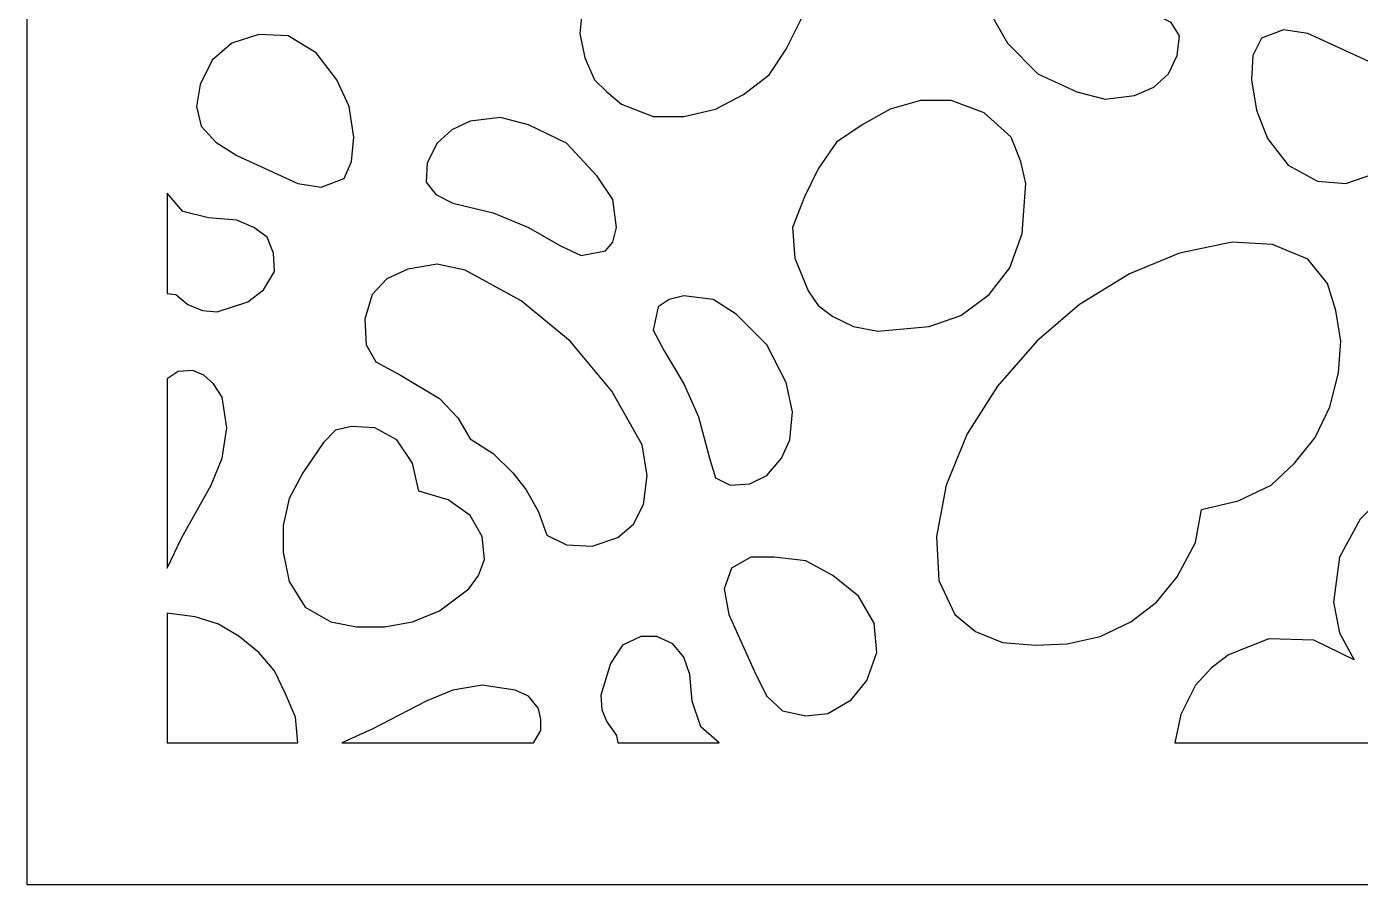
# Model space of a CAD drawing. Header units: centimetres. Extents: x 1.5 to 9.18, y -9 to -1.32.
# Drawn here: x 1.501 to 5.132, y -9 to -6.664 of the extents above; entities that cross this region are included whole.
import ezdxf

# ---------------------------------------------------------------- set-up
doc = ezdxf.new("R2010")
doc.units = ezdxf.units.CM
doc.header["$MEASUREMENT"] = 0
doc.layers.add('layer 1', color=7, linetype='Continuous')

msp = doc.modelspace()

# ---------------------------------------------------------------- linework, layer by layer
at = {"layer": 'layer 1', "color": 250, "lineweight": 30}
for points, knots in [([(9.17536, -1.31538), (9.17536, -1.31538), (9.17536, -9.00021), (9.17536, -9.00021), (9.17536, -9.00021), (9.17536, -9.00021), (1.50051, -9.00021), (1.50051, -9.00021), (1.50051, -9.00021), (1.50051, -9.00021), (1.50051, -1.31538), (1.50051, -1.31538), (1.50051, -1.31538), (1.50051, -1.31538), (9.17536, -1.31538), (9.17536, -1.31538)], [0, 0, 0, 0, 0.2, 0.2, 0.2, 0.2, 0.4, 0.4, 0.4, 0.4, 0.6, 0.6, 0.6, 0.6, 1, 1, 1, 1]), ([(3.26626, -6.29339), (3.26626, -6.29339), (3.40592, -6.28341), (3.40592, -6.28341), (3.40592, -6.28341), (3.40592, -6.28341), (3.47243, -6.29339), (3.47243, -6.29339), (3.47243, -6.29339), (3.47243, -6.29339), (3.5356, -6.32332), (3.5356, -6.32332), (3.5356, -6.32332), (3.5356, -6.32332), (3.56886, -6.35324), (3.56886, -6.35324), (3.56886, -6.35324), (3.56886, -6.35324), (3.59879, -6.38983), (3.59879, -6.38983), (3.59879, -6.38983), (3.59879, -6.38983), (3.63869, -6.48626), (3.63869, -6.48626), (3.63869, -6.48626), (3.63869, -6.48626), (3.63869, -6.56274), (3.63869, -6.56274), (3.63869, -6.56274), (3.63869, -6.56274), (3.60876, -6.64588), (3.60876, -6.64588), (3.60876, -6.64588), (3.60876, -6.64588), (3.56886, -6.72568), (3.56886, -6.72568), (3.56886, -6.72568), (3.56886, -6.72568), (3.52231, -6.79551), (3.52231, -6.79551), (3.52231, -6.79551), (3.52231, -6.79551), (3.45247, -6.84872), (3.45247, -6.84872), (3.45247, -6.84872), (3.45247, -6.84872), (3.37599, -6.88862), (3.37599, -6.88862), (3.37599, -6.88862), (3.37599, -6.88862), (3.28953, -6.90858), (3.28953, -6.90858), (3.28953, -6.90858), (3.28953, -6.90858), (3.2064, -6.90858), (3.2064, -6.90858), (3.2064, -6.90858), (3.2064, -6.90858), (3.11994, -6.87532), (3.11994, -6.87532), (3.11994, -6.87532), (3.11994, -6.87532), (3.08004, -6.84207), (3.08004, -6.84207), (3.08004, -6.84207), (3.08004, -6.84207), (3.04678, -6.80881), (3.04678, -6.80881), (3.04678, -6.80881), (3.04678, -6.80881), (3.02018, -6.74896), (3.02018, -6.74896), (3.02018, -6.74896), (3.02018, -6.74896), (3.00688, -6.68245), (3.00688, -6.68245), (3.00688, -6.68245), (3.00688, -6.68245), (3.02018, -6.54612), (3.02018, -6.54612), (3.02018, -6.54612), (3.02018, -6.54612), (3.05011, -6.45966), (3.05011, -6.45966), (3.05011, -6.45966), (3.05011, -6.45966), (3.10996, -6.3865), (3.10996, -6.3865), (3.10996, -6.3865), (3.10996, -6.3865), (3.18645, -6.32664), (3.18645, -6.32664), (3.18645, -6.32664), (3.18645, -6.32664), (3.26626, -6.29339), (3.26626, -6.29339)], [0, 0, 0, 0, 0.04, 0.04, 0.04, 0.04, 0.08, 0.08, 0.08, 0.08, 0.12, 0.12, 0.12, 0.12, 0.16, 0.16, 0.16, 0.16, 0.2, 0.2, 0.2, 0.2, 0.24, 0.24, 0.24, 0.24, 0.28, 0.28, 0.28, 0.28, 0.32, 0.32, 0.32, 0.32, 0.36, 0.36, 0.36, 0.36, 0.4, 0.4, 0.4, 0.4, 0.44, 0.44, 0.44, 0.44, 0.48, 0.48, 0.48, 0.48, 0.52, 0.52, 0.52, 0.52, 0.56, 0.56, 0.56, 0.56, 0.6, 0.6, 0.6, 0.6, 0.64, 0.64, 0.64, 0.64, 0.68, 0.68, 0.68, 0.68, 0.72, 0.72, 0.72, 0.72, 0.76, 0.76, 0.76, 0.76, 0.8, 0.8, 0.8, 0.8, 0.84, 0.84, 0.84, 0.84, 0.88, 0.88, 0.88, 0.88, 0.92, 0.92, 0.92, 0.92, 1, 1, 1, 1]), ([(4.63961, -6.6891), (4.63961, -6.6891), (4.63296, -6.74231), (4.63296, -6.74231), (4.63296, -6.74231), (4.63296, -6.74231), (4.60968, -6.79219), (4.60968, -6.79219), (4.60968, -6.79219), (4.60968, -6.79219), (4.56978, -6.82877), (4.56978, -6.82877), (4.56978, -6.82877), (4.56978, -6.82877), (4.51658, -6.85205), (4.51658, -6.85205), (4.51658, -6.85205), (4.51658, -6.85205), (4.43677, -6.86202), (4.43677, -6.86202), (4.43677, -6.86202), (4.43677, -6.86202), (4.36029, -6.84207), (4.36029, -6.84207), (4.36029, -6.84207), (4.36029, -6.84207), (4.25387, -6.79219), (4.25387, -6.79219), (4.25387, -6.79219), (4.25387, -6.79219), (4.17074, -6.70905), (4.17074, -6.70905), (4.17074, -6.70905), (4.17074, -6.70905), (4.13084, -6.63922), (4.13084, -6.63922), (4.13084, -6.63922), (4.13084, -6.63922), (4.12086, -6.56274), (4.12086, -6.56274), (4.12086, -6.56274), (4.12086, -6.56274), (4.12751, -6.52949), (4.12751, -6.52949), (4.12751, -6.52949), (4.12751, -6.52949), (4.15079, -6.49956), (4.15079, -6.49956), (4.15079, -6.49956), (4.15079, -6.49956), (4.21397, -6.48626), (4.21397, -6.48626), (4.21397, -6.48626), (4.21397, -6.48626), (4.2705, -6.51286), (4.2705, -6.51286), (4.2705, -6.51286), (4.2705, -6.51286), (4.36029, -6.56274), (4.36029, -6.56274), (4.36029, -6.56274), (4.36029, -6.56274), (4.45672, -6.60264), (4.45672, -6.60264), (4.45672, -6.60264), (4.45672, -6.60264), (4.56978, -6.62925), (4.56978, -6.62925), (4.56978, -6.62925), (4.56978, -6.62925), (4.61634, -6.65253), (4.61634, -6.65253), (4.61634, -6.65253), (4.61634, -6.65253), (4.63961, -6.6891), (4.63961, -6.6891)], [0, 0, 0, 0, 0.05, 0.05, 0.05, 0.05, 0.1, 0.1, 0.1, 0.1, 0.15, 0.15, 0.15, 0.15, 0.2, 0.2, 0.2, 0.2, 0.25, 0.25, 0.25, 0.25, 0.3, 0.3, 0.3, 0.3, 0.35, 0.35, 0.35, 0.35, 0.4, 0.4, 0.4, 0.4, 0.45, 0.45, 0.45, 0.45, 0.5, 0.5, 0.5, 0.5, 0.55, 0.55, 0.55, 0.55, 0.6, 0.6, 0.6, 0.6, 0.65, 0.65, 0.65, 0.65, 0.7, 0.7, 0.7, 0.7, 0.75, 0.75, 0.75, 0.75, 0.8, 0.8, 0.8, 0.8, 0.85, 0.85, 0.85, 0.85, 0.9, 0.9, 0.9, 0.9, 1, 1, 1, 1]), ([(4.86241, -6.69576), (4.86241, -6.69576), (4.92227, -6.67248), (4.92227, -6.67248), (4.92227, -6.67248), (4.92227, -6.67248), (4.98877, -6.68245), (4.98877, -6.68245), (4.98877, -6.68245), (4.98877, -6.68245), (5.15505, -6.75893), (5.15505, -6.75893), (5.15505, -6.75893), (5.15505, -6.75893), (5.21157, -6.79551), (5.21157, -6.79551), (5.21157, -6.79551), (5.21157, -6.79551), (5.2548, -6.83874), (5.2548, -6.83874), (5.2548, -6.83874), (5.2548, -6.83874), (5.2681, -6.89527), (5.2681, -6.89527), (5.2681, -6.89527), (5.2681, -6.89527), (5.2548, -6.95846), (5.2548, -6.95846), (5.2548, -6.95846), (5.2548, -6.95846), (5.21822, -7.01831), (5.21822, -7.01831), (5.21822, -7.01831), (5.21822, -7.01831), (5.16834, -7.06486), (5.16834, -7.06486), (5.16834, -7.06486), (5.16834, -7.06486), (5.09186, -7.09147), (5.09186, -7.09147), (5.09186, -7.09147), (5.09186, -7.09147), (5.01537, -7.08482), (5.01537, -7.08482), (5.01537, -7.08482), (5.01537, -7.08482), (4.93556, -7.04159), (4.93556, -7.04159), (4.93556, -7.04159), (4.93556, -7.04159), (4.87904, -6.96843), (4.87904, -6.96843), (4.87904, -6.96843), (4.87904, -6.96843), (4.84911, -6.89195), (4.84911, -6.89195), (4.84911, -6.89195), (4.84911, -6.89195), (4.83581, -6.80881), (4.83581, -6.80881), (4.83581, -6.80881), (4.83581, -6.80881), (4.83913, -6.74231), (4.83913, -6.74231), (4.83913, -6.74231), (4.83913, -6.74231), (4.86241, -6.69576), (4.86241, -6.69576)], [0, 0, 0, 0, 0.0555556, 0.0555556, 0.0555556, 0.0555556, 0.1111111, 0.1111111, 0.1111111, 0.1111111, 0.1666667, 0.1666667, 0.1666667, 0.1666667, 0.2222222, 0.2222222, 0.2222222, 0.2222222, 0.2777778, 0.2777778, 0.2777778, 0.2777778, 0.3333333, 0.3333333, 0.3333333, 0.3333333, 0.3888889, 0.3888889, 0.3888889, 0.3888889, 0.4444444, 0.4444444, 0.4444444, 0.4444444, 0.5, 0.5, 0.5, 0.5, 0.5555556, 0.5555556, 0.5555556, 0.5555556, 0.6111111, 0.6111111, 0.6111111, 0.6111111, 0.6666667, 0.6666667, 0.6666667, 0.6666667, 0.7222222, 0.7222222, 0.7222222, 0.7222222, 0.7777778, 0.7777778, 0.7777778, 0.7777778, 0.8333333, 0.8333333, 0.8333333, 0.8333333, 0.8888889, 0.8888889, 0.8888889, 0.8888889, 1, 1, 1, 1]), ([(2.36509, -7.07817), (2.36509, -7.07817), (2.30191, -7.10144), (2.30191, -7.10144), (2.30191, -7.10144), (2.30191, -7.10144), (2.23873, -7.09147), (2.23873, -7.09147), (2.23873, -7.09147), (2.23873, -7.09147), (2.07246, -7.01498), (2.07246, -7.01498), (2.07246, -7.01498), (2.07246, -7.01498), (2.01593, -6.97841), (2.01593, -6.97841), (2.01593, -6.97841), (2.01593, -6.97841), (1.97603, -6.93518), (1.97603, -6.93518), (1.97603, -6.93518), (1.97603, -6.93518), (1.96273, -6.88197), (1.96273, -6.88197), (1.96273, -6.88197), (1.96273, -6.88197), (1.9727, -6.82212), (1.9727, -6.82212), (1.9727, -6.82212), (1.9727, -6.82212), (2.00596, -6.75561), (2.00596, -6.75561), (2.00596, -6.75561), (2.00596, -6.75561), (2.05916, -6.70905), (2.05916, -6.70905), (2.05916, -6.70905), (2.05916, -6.70905), (2.13232, -6.68578), (2.13232, -6.68578), (2.13232, -6.68578), (2.13232, -6.68578), (2.21213, -6.6891), (2.21213, -6.6891), (2.21213, -6.6891), (2.21213, -6.6891), (2.28861, -6.73566), (2.28861, -6.73566), (2.28861, -6.73566), (2.28861, -6.73566), (2.34514, -6.80881), (2.34514, -6.80881), (2.34514, -6.80881), (2.34514, -6.80881), (2.37839, -6.88197), (2.37839, -6.88197), (2.37839, -6.88197), (2.37839, -6.88197), (2.39169, -6.9651), (2.39169, -6.9651), (2.39169, -6.9651), (2.39169, -6.9651), (2.38504, -7.03161), (2.38504, -7.03161), (2.38504, -7.03161), (2.38504, -7.03161), (2.36509, -7.07817), (2.36509, -7.07817)], [0, 0, 0, 0, 0.0555556, 0.0555556, 0.0555556, 0.0555556, 0.1111111, 0.1111111, 0.1111111, 0.1111111, 0.1666667, 0.1666667, 0.1666667, 0.1666667, 0.2222222, 0.2222222, 0.2222222, 0.2222222, 0.2777778, 0.2777778, 0.2777778, 0.2777778, 0.3333333, 0.3333333, 0.3333333, 0.3333333, 0.3888889, 0.3888889, 0.3888889, 0.3888889, 0.4444444, 0.4444444, 0.4444444, 0.4444444, 0.5, 0.5, 0.5, 0.5, 0.5555556, 0.5555556, 0.5555556, 0.5555556, 0.6111111, 0.6111111, 0.6111111, 0.6111111, 0.6666667, 0.6666667, 0.6666667, 0.6666667, 0.7222222, 0.7222222, 0.7222222, 0.7222222, 0.7777778, 0.7777778, 0.7777778, 0.7777778, 0.8333333, 0.8333333, 0.8333333, 0.8333333, 0.8888889, 0.8888889, 0.8888889, 0.8888889, 1, 1, 1, 1]), ([(3.7052, -6.97841), (3.7052, -6.97841), (3.77503, -6.93185), (3.77503, -6.93185), (3.77503, -6.93185), (3.77503, -6.93185), (3.85151, -6.88862), (3.85151, -6.88862), (3.85151, -6.88862), (3.85151, -6.88862), (3.93465, -6.86534), (3.93465, -6.86534), (3.93465, -6.86534), (3.93465, -6.86534), (4.01778, -6.86534), (4.01778, -6.86534), (4.01778, -6.86534), (4.01778, -6.86534), (4.10756, -6.8986), (4.10756, -6.8986), (4.10756, -6.8986), (4.10756, -6.8986), (4.14414, -6.93185), (4.14414, -6.93185), (4.14414, -6.93185), (4.14414, -6.93185), (4.18072, -6.9651), (4.18072, -6.9651), (4.18072, -6.9651), (4.18072, -6.9651), (4.20732, -7.03161), (4.20732, -7.03161), (4.20732, -7.03161), (4.20732, -7.03161), (4.22063, -7.09147), (4.22063, -7.09147), (4.22063, -7.09147), (4.22063, -7.09147), (4.21065, -7.22781), (4.21065, -7.22781), (4.21065, -7.22781), (4.21065, -7.22781), (4.17739, -7.32091), (4.17739, -7.32091), (4.17739, -7.32091), (4.17739, -7.32091), (4.12086, -7.39407), (4.12086, -7.39407), (4.12086, -7.39407), (4.12086, -7.39407), (4.04438, -7.4506), (4.04438, -7.4506), (4.04438, -7.4506), (4.04438, -7.4506), (3.95792, -7.48053), (3.95792, -7.48053), (3.95792, -7.48053), (3.95792, -7.48053), (3.81826, -7.49383), (3.81826, -7.49383), (3.81826, -7.49383), (3.81826, -7.49383), (3.75175, -7.48053), (3.75175, -7.48053), (3.75175, -7.48053), (3.75175, -7.48053), (3.69522, -7.45393), (3.69522, -7.45393), (3.69522, -7.45393), (3.69522, -7.45393), (3.65531, -7.424), (3.65531, -7.424), (3.65531, -7.424), (3.65531, -7.424), (3.62872, -7.3841), (3.62872, -7.3841), (3.62872, -7.3841), (3.62872, -7.3841), (3.59214, -7.29432), (3.59214, -7.29432), (3.59214, -7.29432), (3.59214, -7.29432), (3.58548, -7.21118), (3.58548, -7.21118), (3.58548, -7.21118), (3.58548, -7.21118), (3.61874, -7.12805), (3.61874, -7.12805), (3.61874, -7.12805), (3.61874, -7.12805), (3.65531, -7.05156), (3.65531, -7.05156), (3.65531, -7.05156), (3.65531, -7.05156), (3.7052, -6.97841), (3.7052, -6.97841)], [0, 0, 0, 0, 0.04, 0.04, 0.04, 0.04, 0.08, 0.08, 0.08, 0.08, 0.12, 0.12, 0.12, 0.12, 0.16, 0.16, 0.16, 0.16, 0.2, 0.2, 0.2, 0.2, 0.24, 0.24, 0.24, 0.24, 0.28, 0.28, 0.28, 0.28, 0.32, 0.32, 0.32, 0.32, 0.36, 0.36, 0.36, 0.36, 0.4, 0.4, 0.4, 0.4, 0.44, 0.44, 0.44, 0.44, 0.48, 0.48, 0.48, 0.48, 0.52, 0.52, 0.52, 0.52, 0.56, 0.56, 0.56, 0.56, 0.6, 0.6, 0.6, 0.6, 0.64, 0.64, 0.64, 0.64, 0.68, 0.68, 0.68, 0.68, 0.72, 0.72, 0.72, 0.72, 0.76, 0.76, 0.76, 0.76, 0.8, 0.8, 0.8, 0.8, 0.84, 0.84, 0.84, 0.84, 0.88, 0.88, 0.88, 0.88, 0.92, 0.92, 0.92, 0.92, 1, 1, 1, 1]), ([(2.58789, -7.08815), (2.58789, -7.08815), (2.59121, -7.03494), (2.59121, -7.03494), (2.59121, -7.03494), (2.59121, -7.03494), (2.61782, -6.98173), (2.61782, -6.98173), (2.61782, -6.98173), (2.61782, -6.98173), (2.65772, -6.94515), (2.65772, -6.94515), (2.65772, -6.94515), (2.65772, -6.94515), (2.7076, -6.92188), (2.7076, -6.92188), (2.7076, -6.92188), (2.7076, -6.92188), (2.79073, -6.9119), (2.79073, -6.9119), (2.79073, -6.9119), (2.79073, -6.9119), (2.86721, -6.93185), (2.86721, -6.93185), (2.86721, -6.93185), (2.86721, -6.93185), (2.9703, -6.98173), (2.9703, -6.98173), (2.9703, -6.98173), (2.9703, -6.98173), (3.05343, -7.07152), (3.05343, -7.07152), (3.05343, -7.07152), (3.05343, -7.07152), (3.09666, -7.1347), (3.09666, -7.1347), (3.09666, -7.1347), (3.09666, -7.1347), (3.10664, -7.21118), (3.10664, -7.21118), (3.10664, -7.21118), (3.10664, -7.21118), (3.09666, -7.25108), (3.09666, -7.25108), (3.09666, -7.25108), (3.09666, -7.25108), (3.07671, -7.27436), (3.07671, -7.27436), (3.07671, -7.27436), (3.07671, -7.27436), (3.01021, -7.28766), (3.01021, -7.28766), (3.01021, -7.28766), (3.01021, -7.28766), (2.95367, -7.26106), (2.95367, -7.26106), (2.95367, -7.26106), (2.95367, -7.26106), (2.86721, -7.21118), (2.86721, -7.21118), (2.86721, -7.21118), (2.86721, -7.21118), (2.77078, -7.17127), (2.77078, -7.17127), (2.77078, -7.17127), (2.77078, -7.17127), (2.66104, -7.14467), (2.66104, -7.14467), (2.66104, -7.14467), (2.66104, -7.14467), (2.61449, -7.12139), (2.61449, -7.12139), (2.61449, -7.12139), (2.61449, -7.12139), (2.58789, -7.08815), (2.58789, -7.08815)], [0, 0, 0, 0, 0.05, 0.05, 0.05, 0.05, 0.1, 0.1, 0.1, 0.1, 0.15, 0.15, 0.15, 0.15, 0.2, 0.2, 0.2, 0.2, 0.25, 0.25, 0.25, 0.25, 0.3, 0.3, 0.3, 0.3, 0.35, 0.35, 0.35, 0.35, 0.4, 0.4, 0.4, 0.4, 0.45, 0.45, 0.45, 0.45, 0.5, 0.5, 0.5, 0.5, 0.55, 0.55, 0.55, 0.55, 0.6, 0.6, 0.6, 0.6, 0.65, 0.65, 0.65, 0.65, 0.7, 0.7, 0.7, 0.7, 0.75, 0.75, 0.75, 0.75, 0.8, 0.8, 0.8, 0.8, 0.85, 0.85, 0.85, 0.85, 0.9, 0.9, 0.9, 0.9, 1, 1, 1, 1]), ([(1.88292, -7.11807), (1.88292, -7.11807), (1.92615, -7.16795), (1.92615, -7.16795), (1.92615, -7.16795), (1.92615, -7.16795), (1.99598, -7.18458), (1.99598, -7.18458), (1.99598, -7.18458), (1.99598, -7.18458), (2.07246, -7.19123), (2.07246, -7.19123), (2.07246, -7.19123), (2.07246, -7.19123), (2.11902, -7.21118), (2.11902, -7.21118), (2.11902, -7.21118), (2.11902, -7.21118), (2.15559, -7.23778), (2.15559, -7.23778), (2.15559, -7.23778), (2.15559, -7.23778), (2.17222, -7.28101), (2.17222, -7.28101), (2.17222, -7.28101), (2.17222, -7.28101), (2.17555, -7.33089), (2.17555, -7.33089), (2.17555, -7.33089), (2.17555, -7.33089), (2.14562, -7.38077), (2.14562, -7.38077), (2.14562, -7.38077), (2.14562, -7.38077), (2.10239, -7.41403), (2.10239, -7.41403), (2.10239, -7.41403), (2.10239, -7.41403), (2.01925, -7.44063), (2.01925, -7.44063), (2.01925, -7.44063), (2.01925, -7.44063), (1.97935, -7.4373), (1.97935, -7.4373), (1.97935, -7.4373), (1.97935, -7.4373), (1.93945, -7.42068), (1.93945, -7.42068), (1.93945, -7.42068), (1.93945, -7.42068), (1.9062, -7.39407), (1.9062, -7.39407), (1.9062, -7.39407), (1.9062, -7.39407), (1.88292, -7.39075), (1.88292, -7.39075), (1.88292, -7.39075), (1.88292, -7.39075), (1.88292, -7.11807), (1.88292, -7.11807)], [0, 0, 0, 0, 0.0625, 0.0625, 0.0625, 0.0625, 0.125, 0.125, 0.125, 0.125, 0.1875, 0.1875, 0.1875, 0.1875, 0.25, 0.25, 0.25, 0.25, 0.3125, 0.3125, 0.3125, 0.3125, 0.375, 0.375, 0.375, 0.375, 0.4375, 0.4375, 0.4375, 0.4375, 0.5, 0.5, 0.5, 0.5, 0.5625, 0.5625, 0.5625, 0.5625, 0.625, 0.625, 0.625, 0.625, 0.6875, 0.6875, 0.6875, 0.6875, 0.75, 0.75, 0.75, 0.75, 0.8125, 0.8125, 0.8125, 0.8125, 0.875, 0.875, 0.875, 0.875, 1, 1, 1, 1]), ([(3.97787, -8.05249), (3.97787, -8.05249), (4.00448, -7.91282), (4.00448, -7.91282), (4.00448, -7.91282), (4.00448, -7.91282), (4.06101, -7.77316), (4.06101, -7.77316), (4.06101, -7.77316), (4.06101, -7.77316), (4.14414, -7.64347), (4.14414, -7.64347), (4.14414, -7.64347), (4.14414, -7.64347), (4.25055, -7.52044), (4.25055, -7.52044), (4.25055, -7.52044), (4.25055, -7.52044), (4.36694, -7.42068), (4.36694, -7.42068), (4.36694, -7.42068), (4.36694, -7.42068), (4.50327, -7.33754), (4.50327, -7.33754), (4.50327, -7.33754), (4.50327, -7.33754), (4.63961, -7.28101), (4.63961, -7.28101), (4.63961, -7.28101), (4.63961, -7.28101), (4.7826, -7.25108), (4.7826, -7.25108), (4.7826, -7.25108), (4.7826, -7.25108), (4.89234, -7.25773), (4.89234, -7.25773), (4.89234, -7.25773), (4.89234, -7.25773), (4.98877, -7.29764), (4.98877, -7.29764), (4.98877, -7.29764), (4.98877, -7.29764), (5.04198, -7.36415), (5.04198, -7.36415), (5.04198, -7.36415), (5.04198, -7.36415), (5.06525, -7.4373), (5.06525, -7.4373), (5.06525, -7.4373), (5.06525, -7.4373), (5.07856, -7.52044), (5.07856, -7.52044), (5.07856, -7.52044), (5.07856, -7.52044), (5.0719, -7.60689), (5.0719, -7.60689), (5.0719, -7.60689), (5.0719, -7.60689), (5.04864, -7.7), (5.04864, -7.7), (5.04864, -7.7), (5.04864, -7.7), (5.00873, -7.78313), (5.00873, -7.78313), (5.00873, -7.78313), (5.00873, -7.78313), (4.95219, -7.85297), (4.95219, -7.85297), (4.95219, -7.85297), (4.95219, -7.85297), (4.88901, -7.91282), (4.88901, -7.91282), (4.88901, -7.91282), (4.88901, -7.91282), (4.79923, -7.95605), (4.79923, -7.95605), (4.79923, -7.95605), (4.79923, -7.95605), (4.69947, -7.97933), (4.69947, -7.97933), (4.69947, -7.97933), (4.69947, -7.97933), (4.68284, -8.06911), (4.68284, -8.06911), (4.68284, -8.06911), (4.68284, -8.06911), (4.63296, -8.16222), (4.63296, -8.16222), (4.63296, -8.16222), (4.63296, -8.16222), (4.57643, -8.23206), (4.57643, -8.23206), (4.57643, -8.23206), (4.57643, -8.23206), (4.5066, -8.28526), (4.5066, -8.28526), (4.5066, -8.28526), (4.5066, -8.28526), (4.42346, -8.32516), (4.42346, -8.32516), (4.42346, -8.32516), (4.42346, -8.32516), (4.33368, -8.34511), (4.33368, -8.34511), (4.33368, -8.34511), (4.33368, -8.34511), (4.24722, -8.34844), (4.24722, -8.34844), (4.24722, -8.34844), (4.24722, -8.34844), (4.15744, -8.34179), (4.15744, -8.34179), (4.15744, -8.34179), (4.15744, -8.34179), (4.08429, -8.31186), (4.08429, -8.31186), (4.08429, -8.31186), (4.08429, -8.31186), (4.02775, -8.26531), (4.02775, -8.26531), (4.02775, -8.26531), (4.02775, -8.26531), (3.98453, -8.1722), (3.98453, -8.1722), (3.98453, -8.1722), (3.98453, -8.1722), (3.97787, -8.05249), (3.97787, -8.05249)], [0, 0, 0, 0, 0.030303, 0.030303, 0.030303, 0.030303, 0.0606061, 0.0606061, 0.0606061, 0.0606061, 0.0909091, 0.0909091, 0.0909091, 0.0909091, 0.1212121, 0.1212121, 0.1212121, 0.1212121, 0.1515152, 0.1515152, 0.1515152, 0.1515152, 0.1818182, 0.1818182, 0.1818182, 0.1818182, 0.2121212, 0.2121212, 0.2121212, 0.2121212, 0.2424242, 0.2424242, 0.2424242, 0.2424242, 0.2727273, 0.2727273, 0.2727273, 0.2727273, 0.3030303, 0.3030303, 0.3030303, 0.3030303, 0.3333333, 0.3333333, 0.3333333, 0.3333333, 0.3636364, 0.3636364, 0.3636364, 0.3636364, 0.3939394, 0.3939394, 0.3939394, 0.3939394, 0.4242424, 0.4242424, 0.4242424, 0.4242424, 0.4545455, 0.4545455, 0.4545455, 0.4545455, 0.4848485, 0.4848485, 0.4848485, 0.4848485, 0.5151515, 0.5151515, 0.5151515, 0.5151515, 0.5454545, 0.5454545, 0.5454545, 0.5454545, 0.5757576, 0.5757576, 0.5757576, 0.5757576, 0.6060606, 0.6060606, 0.6060606, 0.6060606, 0.6363636, 0.6363636, 0.6363636, 0.6363636, 0.6666667, 0.6666667, 0.6666667, 0.6666667, 0.6969697, 0.6969697, 0.6969697, 0.6969697, 0.7272727, 0.7272727, 0.7272727, 0.7272727, 0.7575758, 0.7575758, 0.7575758, 0.7575758, 0.7878788, 0.7878788, 0.7878788, 0.7878788, 0.8181818, 0.8181818, 0.8181818, 0.8181818, 0.8484848, 0.8484848, 0.8484848, 0.8484848, 0.8787879, 0.8787879, 0.8787879, 0.8787879, 0.9090909, 0.9090909, 0.9090909, 0.9090909, 0.9393939, 0.9393939, 0.9393939, 0.9393939, 1, 1, 1, 1]), ([(2.7076, -7.78646), (2.7076, -7.78646), (2.67435, -7.72993), (2.67435, -7.72993), (2.67435, -7.72993), (2.67435, -7.72993), (2.62447, -7.67673), (2.62447, -7.67673), (2.62447, -7.67673), (2.62447, -7.67673), (2.51806, -7.61354), (2.51806, -7.61354), (2.51806, -7.61354), (2.51806, -7.61354), (2.45155, -7.57696), (2.45155, -7.57696), (2.45155, -7.57696), (2.45155, -7.57696), (2.42495, -7.53041), (2.42495, -7.53041), (2.42495, -7.53041), (2.42495, -7.53041), (2.42162, -7.46058), (2.42162, -7.46058), (2.42162, -7.46058), (2.42162, -7.46058), (2.44157, -7.39407), (2.44157, -7.39407), (2.44157, -7.39407), (2.44157, -7.39407), (2.48148, -7.35084), (2.48148, -7.35084), (2.48148, -7.35084), (2.48148, -7.35084), (2.53801, -7.32424), (2.53801, -7.32424), (2.53801, -7.32424), (2.53801, -7.32424), (2.61782, -7.31094), (2.61782, -7.31094), (2.61782, -7.31094), (2.61782, -7.31094), (2.6943, -7.32757), (2.6943, -7.32757), (2.6943, -7.32757), (2.6943, -7.32757), (2.84726, -7.4107), (2.84726, -7.4107), (2.84726, -7.4107), (2.84726, -7.4107), (2.98028, -7.52044), (2.98028, -7.52044), (2.98028, -7.52044), (2.98028, -7.52044), (3.09333, -7.65677), (3.09333, -7.65677), (3.09333, -7.65677), (3.09333, -7.65677), (3.17647, -7.80309), (3.17647, -7.80309), (3.17647, -7.80309), (3.17647, -7.80309), (3.18977, -7.88622), (3.18977, -7.88622), (3.18977, -7.88622), (3.18977, -7.88622), (3.17979, -7.96603), (3.17979, -7.96603), (3.17979, -7.96603), (3.17979, -7.96603), (3.15319, -8.01923), (3.15319, -8.01923), (3.15319, -8.01923), (3.15319, -8.01923), (3.10996, -8.05581), (3.10996, -8.05581), (3.10996, -8.05581), (3.10996, -8.05581), (3.04013, -8.07909), (3.04013, -8.07909), (3.04013, -8.07909), (3.04013, -8.07909), (2.9703, -8.07576), (2.9703, -8.07576), (2.9703, -8.07576), (2.9703, -8.07576), (2.91709, -8.04916), (2.91709, -8.04916), (2.91709, -8.04916), (2.91709, -8.04916), (2.89382, -7.98598), (2.89382, -7.98598), (2.89382, -7.98598), (2.89382, -7.98598), (2.86057, -7.92613), (2.86057, -7.92613), (2.86057, -7.92613), (2.86057, -7.92613), (2.82399, -7.87957), (2.82399, -7.87957), (2.82399, -7.87957), (2.82399, -7.87957), (2.77078, -7.82637), (2.77078, -7.82637), (2.77078, -7.82637), (2.77078, -7.82637), (2.7076, -7.78646), (2.7076, -7.78646)], [0, 0, 0, 0, 0.0357143, 0.0357143, 0.0357143, 0.0357143, 0.0714286, 0.0714286, 0.0714286, 0.0714286, 0.1071429, 0.1071429, 0.1071429, 0.1071429, 0.1428571, 0.1428571, 0.1428571, 0.1428571, 0.1785714, 0.1785714, 0.1785714, 0.1785714, 0.2142857, 0.2142857, 0.2142857, 0.2142857, 0.25, 0.25, 0.25, 0.25, 0.2857143, 0.2857143, 0.2857143, 0.2857143, 0.3214286, 0.3214286, 0.3214286, 0.3214286, 0.3571429, 0.3571429, 0.3571429, 0.3571429, 0.3928571, 0.3928571, 0.3928571, 0.3928571, 0.4285714, 0.4285714, 0.4285714, 0.4285714, 0.4642857, 0.4642857, 0.4642857, 0.4642857, 0.5, 0.5, 0.5, 0.5, 0.5357143, 0.5357143, 0.5357143, 0.5357143, 0.5714286, 0.5714286, 0.5714286, 0.5714286, 0.6071429, 0.6071429, 0.6071429, 0.6071429, 0.6428571, 0.6428571, 0.6428571, 0.6428571, 0.6785714, 0.6785714, 0.6785714, 0.6785714, 0.7142857, 0.7142857, 0.7142857, 0.7142857, 0.75, 0.75, 0.75, 0.75, 0.7857143, 0.7857143, 0.7857143, 0.7857143, 0.8214286, 0.8214286, 0.8214286, 0.8214286, 0.8571429, 0.8571429, 0.8571429, 0.8571429, 0.8928571, 0.8928571, 0.8928571, 0.8928571, 0.9285714, 0.9285714, 0.9285714, 0.9285714, 1, 1, 1, 1]), ([(3.41589, -7.91282), (3.41589, -7.91282), (3.37599, -7.89287), (3.37599, -7.89287), (3.37599, -7.89287), (3.37599, -7.89287), (3.35936, -7.83967), (3.35936, -7.83967), (3.35936, -7.83967), (3.35936, -7.83967), (3.32943, -7.72661), (3.32943, -7.72661), (3.32943, -7.72661), (3.32943, -7.72661), (3.28953, -7.63682), (3.28953, -7.63682), (3.28953, -7.63682), (3.28953, -7.63682), (3.23633, -7.54704), (3.23633, -7.54704), (3.23633, -7.54704), (3.23633, -7.54704), (3.2064, -7.49051), (3.2064, -7.49051), (3.2064, -7.49051), (3.2064, -7.49051), (3.2197, -7.42732), (3.2197, -7.42732), (3.2197, -7.42732), (3.2197, -7.42732), (3.24963, -7.40737), (3.24963, -7.40737), (3.24963, -7.40737), (3.24963, -7.40737), (3.28953, -7.3974), (3.28953, -7.3974), (3.28953, -7.3974), (3.28953, -7.3974), (3.36934, -7.40737), (3.36934, -7.40737), (3.36934, -7.40737), (3.36934, -7.40737), (3.43252, -7.44728), (3.43252, -7.44728), (3.43252, -7.44728), (3.43252, -7.44728), (3.51565, -7.53041), (3.51565, -7.53041), (3.51565, -7.53041), (3.51565, -7.53041), (3.56886, -7.63349), (3.56886, -7.63349), (3.56886, -7.63349), (3.56886, -7.63349), (3.58548, -7.7133), (3.58548, -7.7133), (3.58548, -7.7133), (3.58548, -7.7133), (3.57884, -7.78979), (3.57884, -7.78979), (3.57884, -7.78979), (3.57884, -7.78979), (3.55556, -7.83967), (3.55556, -7.83967), (3.55556, -7.83967), (3.55556, -7.83967), (3.51565, -7.88622), (3.51565, -7.88622), (3.51565, -7.88622), (3.51565, -7.88622), (3.4691, -7.9095), (3.4691, -7.9095), (3.4691, -7.9095), (3.4691, -7.9095), (3.41589, -7.91282), (3.41589, -7.91282)], [0, 0, 0, 0, 0.05, 0.05, 0.05, 0.05, 0.1, 0.1, 0.1, 0.1, 0.15, 0.15, 0.15, 0.15, 0.2, 0.2, 0.2, 0.2, 0.25, 0.25, 0.25, 0.25, 0.3, 0.3, 0.3, 0.3, 0.35, 0.35, 0.35, 0.35, 0.4, 0.4, 0.4, 0.4, 0.45, 0.45, 0.45, 0.45, 0.5, 0.5, 0.5, 0.5, 0.55, 0.55, 0.55, 0.55, 0.6, 0.6, 0.6, 0.6, 0.65, 0.65, 0.65, 0.65, 0.7, 0.7, 0.7, 0.7, 0.75, 0.75, 0.75, 0.75, 0.8, 0.8, 0.8, 0.8, 0.85, 0.85, 0.85, 0.85, 0.9, 0.9, 0.9, 0.9, 1, 1, 1, 1]), ([(1.88292, -7.62352), (1.88292, -7.62352), (1.91285, -7.60357), (1.91285, -7.60357), (1.91285, -7.60357), (1.91285, -7.60357), (1.95275, -7.60025), (1.95275, -7.60025), (1.95275, -7.60025), (1.95275, -7.60025), (1.98268, -7.61354), (1.98268, -7.61354), (1.98268, -7.61354), (1.98268, -7.61354), (2.00928, -7.63682), (2.00928, -7.63682), (2.00928, -7.63682), (2.00928, -7.63682), (2.03256, -7.6734), (2.03256, -7.6734), (2.03256, -7.6734), (2.03256, -7.6734), (2.04586, -7.75653), (2.04586, -7.75653), (2.04586, -7.75653), (2.04586, -7.75653), (2.03256, -7.83967), (2.03256, -7.83967), (2.03256, -7.83967), (2.03256, -7.83967), (2.00263, -7.91282), (2.00263, -7.91282), (2.00263, -7.91282), (2.00263, -7.91282), (1.92282, -8.05581), (1.92282, -8.05581), (1.92282, -8.05581), (1.92282, -8.05581), (1.88292, -8.13894), (1.88292, -8.13894), (1.88292, -8.13894), (1.88292, -8.13894), (1.88292, -7.62352), (1.88292, -7.62352)], [0, 0, 0, 0, 0.0833333, 0.0833333, 0.0833333, 0.0833333, 0.1666667, 0.1666667, 0.1666667, 0.1666667, 0.25, 0.25, 0.25, 0.25, 0.3333333, 0.3333333, 0.3333333, 0.3333333, 0.4166667, 0.4166667, 0.4166667, 0.4166667, 0.5, 0.5, 0.5, 0.5, 0.5833333, 0.5833333, 0.5833333, 0.5833333, 0.6666667, 0.6666667, 0.6666667, 0.6666667, 0.75, 0.75, 0.75, 0.75, 0.8333333, 0.8333333, 0.8333333, 0.8333333, 1, 1, 1, 1]), ([(2.32851, -8.28526), (2.32851, -8.28526), (2.25868, -8.24535), (2.25868, -8.24535), (2.25868, -8.24535), (2.25868, -8.24535), (2.21545, -8.17552), (2.21545, -8.17552), (2.21545, -8.17552), (2.21545, -8.17552), (2.19882, -8.09572), (2.19882, -8.09572), (2.19882, -8.09572), (2.19882, -8.09572), (2.19882, -8.02256), (2.19882, -8.02256), (2.19882, -8.02256), (2.19882, -8.02256), (2.21545, -7.9494), (2.21545, -7.9494), (2.21545, -7.9494), (2.21545, -7.9494), (2.25203, -7.87957), (2.25203, -7.87957), (2.25203, -7.87957), (2.25203, -7.87957), (2.30856, -7.79644), (2.30856, -7.79644), (2.30856, -7.79644), (2.30856, -7.79644), (2.34181, -7.76318), (2.34181, -7.76318), (2.34181, -7.76318), (2.34181, -7.76318), (2.38504, -7.75321), (2.38504, -7.75321), (2.38504, -7.75321), (2.38504, -7.75321), (2.44823, -7.75653), (2.44823, -7.75653), (2.44823, -7.75653), (2.44823, -7.75653), (2.50808, -7.78979), (2.50808, -7.78979), (2.50808, -7.78979), (2.50808, -7.78979), (2.55131, -7.85297), (2.55131, -7.85297), (2.55131, -7.85297), (2.55131, -7.85297), (2.56794, -7.92945), (2.56794, -7.92945), (2.56794, -7.92945), (2.56794, -7.92945), (2.64774, -7.95273), (2.64774, -7.95273), (2.64774, -7.95273), (2.64774, -7.95273), (2.7076, -7.99596), (2.7076, -7.99596), (2.7076, -7.99596), (2.7076, -7.99596), (2.74085, -8.05249), (2.74085, -8.05249), (2.74085, -8.05249), (2.74085, -8.05249), (2.7475, -8.11567), (2.7475, -8.11567), (2.7475, -8.11567), (2.7475, -8.11567), (2.73088, -8.1589), (2.73088, -8.1589), (2.73088, -8.1589), (2.73088, -8.1589), (2.70428, -8.19547), (2.70428, -8.19547), (2.70428, -8.19547), (2.70428, -8.19547), (2.62447, -8.25533), (2.62447, -8.25533), (2.62447, -8.25533), (2.62447, -8.25533), (2.55131, -8.28526), (2.55131, -8.28526), (2.55131, -8.28526), (2.55131, -8.28526), (2.47483, -8.29856), (2.47483, -8.29856), (2.47483, -8.29856), (2.47483, -8.29856), (2.39835, -8.29856), (2.39835, -8.29856), (2.39835, -8.29856), (2.39835, -8.29856), (2.32851, -8.28526), (2.32851, -8.28526)], [0, 0, 0, 0, 0.04, 0.04, 0.04, 0.04, 0.08, 0.08, 0.08, 0.08, 0.12, 0.12, 0.12, 0.12, 0.16, 0.16, 0.16, 0.16, 0.2, 0.2, 0.2, 0.2, 0.24, 0.24, 0.24, 0.24, 0.28, 0.28, 0.28, 0.28, 0.32, 0.32, 0.32, 0.32, 0.36, 0.36, 0.36, 0.36, 0.4, 0.4, 0.4, 0.4, 0.44, 0.44, 0.44, 0.44, 0.48, 0.48, 0.48, 0.48, 0.52, 0.52, 0.52, 0.52, 0.56, 0.56, 0.56, 0.56, 0.6, 0.6, 0.6, 0.6, 0.64, 0.64, 0.64, 0.64, 0.68, 0.68, 0.68, 0.68, 0.72, 0.72, 0.72, 0.72, 0.76, 0.76, 0.76, 0.76, 0.8, 0.8, 0.8, 0.8, 0.84, 0.84, 0.84, 0.84, 0.88, 0.88, 0.88, 0.88, 0.92, 0.92, 0.92, 0.92, 1, 1, 1, 1]), ([(4.62631, -8.61447), (4.62631, -8.61447), (4.64294, -8.53799), (4.64294, -8.53799), (4.64294, -8.53799), (4.64294, -8.53799), (4.68284, -8.45818), (4.68284, -8.45818), (4.68284, -8.45818), (4.68284, -8.45818), (4.72607, -8.41162), (4.72607, -8.41162), (4.72607, -8.41162), (4.72607, -8.41162), (4.77263, -8.37504), (4.77263, -8.37504), (4.77263, -8.37504), (4.77263, -8.37504), (4.88236, -8.33181), (4.88236, -8.33181), (4.88236, -8.33181), (4.88236, -8.33181), (5.0054, -8.33514), (5.0054, -8.33514), (5.0054, -8.33514), (5.0054, -8.33514), (5.11513, -8.38835), (5.11513, -8.38835), (5.11513, -8.38835), (5.11513, -8.38835), (5.07524, -8.31518), (5.07524, -8.31518), (5.07524, -8.31518), (5.07524, -8.31518), (5.05861, -8.23206), (5.05861, -8.23206), (5.05861, -8.23206), (5.05861, -8.23206), (5.07524, -8.10902), (5.07524, -8.10902), (5.07524, -8.10902), (5.07524, -8.10902), (5.13176, -8.00593), (5.13176, -8.00593), (5.13176, -8.00593), (5.13176, -8.00593), (5.17166, -7.96603), (5.17166, -7.96603), (5.17166, -7.96603), (5.17166, -7.96603), (5.22487, -7.9361), (5.22487, -7.9361), (5.22487, -7.9361), (5.22487, -7.9361), (5.34126, -7.89952), (5.34126, -7.89952), (5.34126, -7.89952), (5.34126, -7.89952), (5.42439, -7.91615), (5.42439, -7.91615), (5.42439, -7.91615), (5.42439, -7.91615), (5.49754, -7.95605), (5.49754, -7.95605), (5.49754, -7.95605), (5.49754, -7.95605), (5.5441, -7.99928), (5.5441, -7.99928), (5.5441, -7.99928), (5.5441, -7.99928), (5.58733, -8.04916), (5.58733, -8.04916), (5.58733, -8.04916), (5.58733, -8.04916), (5.62391, -8.16222), (5.62391, -8.16222), (5.62391, -8.16222), (5.62391, -8.16222), (5.62059, -8.27528), (5.62059, -8.27528), (5.62059, -8.27528), (5.62059, -8.27528), (5.57403, -8.38835), (5.57403, -8.38835), (5.57403, -8.38835), (5.57403, -8.38835), (5.64386, -8.34844), (5.64386, -8.34844), (5.64386, -8.34844), (5.64386, -8.34844), (5.727, -8.33181), (5.727, -8.33181), (5.727, -8.33181), (5.727, -8.33181), (5.84338, -8.34511), (5.84338, -8.34511), (5.84338, -8.34511), (5.84338, -8.34511), (5.94314, -8.40165), (5.94314, -8.40165), (5.94314, -8.40165), (5.94314, -8.40165), (5.98305, -8.45152), (5.98305, -8.45152), (5.98305, -8.45152), (5.98305, -8.45152), (6.01297, -8.49808), (6.01297, -8.49808), (6.01297, -8.49808), (6.01297, -8.49808), (6.04956, -8.61447), (6.04956, -8.61447), (6.04956, -8.61447), (6.04956, -8.61447), (4.62631, -8.61447), (4.62631, -8.61447)], [0, 0, 0, 0, 0.0333333, 0.0333333, 0.0333333, 0.0333333, 0.0666667, 0.0666667, 0.0666667, 0.0666667, 0.1, 0.1, 0.1, 0.1, 0.1333333, 0.1333333, 0.1333333, 0.1333333, 0.1666667, 0.1666667, 0.1666667, 0.1666667, 0.2, 0.2, 0.2, 0.2, 0.2333333, 0.2333333, 0.2333333, 0.2333333, 0.2666667, 0.2666667, 0.2666667, 0.2666667, 0.3, 0.3, 0.3, 0.3, 0.3333333, 0.3333333, 0.3333333, 0.3333333, 0.3666667, 0.3666667, 0.3666667, 0.3666667, 0.4, 0.4, 0.4, 0.4, 0.4333333, 0.4333333, 0.4333333, 0.4333333, 0.4666667, 0.4666667, 0.4666667, 0.4666667, 0.5, 0.5, 0.5, 0.5, 0.5333333, 0.5333333, 0.5333333, 0.5333333, 0.5666667, 0.5666667, 0.5666667, 0.5666667, 0.6, 0.6, 0.6, 0.6, 0.6333333, 0.6333333, 0.6333333, 0.6333333, 0.6666667, 0.6666667, 0.6666667, 0.6666667, 0.7, 0.7, 0.7, 0.7, 0.7333333, 0.7333333, 0.7333333, 0.7333333, 0.7666667, 0.7666667, 0.7666667, 0.7666667, 0.8, 0.8, 0.8, 0.8, 0.8333333, 0.8333333, 0.8333333, 0.8333333, 0.8666667, 0.8666667, 0.8666667, 0.8666667, 0.9, 0.9, 0.9, 0.9, 0.9333333, 0.9333333, 0.9333333, 0.9333333, 1, 1, 1, 1]), ([(3.41922, -8.13894), (3.41922, -8.13894), (3.47243, -8.10902), (3.47243, -8.10902), (3.47243, -8.10902), (3.47243, -8.10902), (3.5356, -8.10902), (3.5356, -8.10902), (3.5356, -8.10902), (3.5356, -8.10902), (3.62206, -8.11899), (3.62206, -8.11899), (3.62206, -8.11899), (3.62206, -8.11899), (3.69522, -8.1589), (3.69522, -8.1589), (3.69522, -8.1589), (3.69522, -8.1589), (3.76505, -8.21543), (3.76505, -8.21543), (3.76505, -8.21543), (3.76505, -8.21543), (3.80828, -8.28859), (3.80828, -8.28859), (3.80828, -8.28859), (3.80828, -8.28859), (3.81493, -8.3684), (3.81493, -8.3684), (3.81493, -8.3684), (3.81493, -8.3684), (3.78833, -8.44487), (3.78833, -8.44487), (3.78833, -8.44487), (3.78833, -8.44487), (3.7451, -8.49808), (3.7451, -8.49808), (3.7451, -8.49808), (3.7451, -8.49808), (3.68192, -8.53466), (3.68192, -8.53466), (3.68192, -8.53466), (3.68192, -8.53466), (3.62206, -8.54131), (3.62206, -8.54131), (3.62206, -8.54131), (3.62206, -8.54131), (3.55888, -8.52801), (3.55888, -8.52801), (3.55888, -8.52801), (3.55888, -8.52801), (3.51565, -8.48811), (3.51565, -8.48811), (3.51565, -8.48811), (3.51565, -8.48811), (3.48572, -8.42825), (3.48572, -8.42825), (3.48572, -8.42825), (3.48572, -8.42825), (3.41257, -8.26531), (3.41257, -8.26531), (3.41257, -8.26531), (3.41257, -8.26531), (3.39926, -8.19547), (3.39926, -8.19547), (3.39926, -8.19547), (3.39926, -8.19547), (3.41922, -8.13894), (3.41922, -8.13894)], [0, 0, 0, 0, 0.0555556, 0.0555556, 0.0555556, 0.0555556, 0.1111111, 0.1111111, 0.1111111, 0.1111111, 0.1666667, 0.1666667, 0.1666667, 0.1666667, 0.2222222, 0.2222222, 0.2222222, 0.2222222, 0.2777778, 0.2777778, 0.2777778, 0.2777778, 0.3333333, 0.3333333, 0.3333333, 0.3333333, 0.3888889, 0.3888889, 0.3888889, 0.3888889, 0.4444444, 0.4444444, 0.4444444, 0.4444444, 0.5, 0.5, 0.5, 0.5, 0.5555556, 0.5555556, 0.5555556, 0.5555556, 0.6111111, 0.6111111, 0.6111111, 0.6111111, 0.6666667, 0.6666667, 0.6666667, 0.6666667, 0.7222222, 0.7222222, 0.7222222, 0.7222222, 0.7777778, 0.7777778, 0.7777778, 0.7777778, 0.8333333, 0.8333333, 0.8333333, 0.8333333, 0.8888889, 0.8888889, 0.8888889, 0.8888889, 1, 1, 1, 1]), ([(1.88292, -8.26198), (1.88292, -8.26198), (1.88292, -8.26198), (1.88292, -8.26198), (1.88292, -8.26198), (1.88292, -8.26198), (1.9594, -8.27196), (1.9594, -8.27196), (1.9594, -8.27196), (1.9594, -8.27196), (2.02258, -8.29191), (2.02258, -8.29191), (2.02258, -8.29191), (2.02258, -8.29191), (2.07911, -8.32516), (2.07911, -8.32516), (2.07911, -8.32516), (2.07911, -8.32516), (2.13232, -8.3684), (2.13232, -8.3684), (2.13232, -8.3684), (2.13232, -8.3684), (2.17555, -8.41828), (2.17555, -8.41828), (2.17555, -8.41828), (2.17555, -8.41828), (2.20547, -8.48145), (2.20547, -8.48145), (2.20547, -8.48145), (2.20547, -8.48145), (2.23208, -8.54464), (2.23208, -8.54464), (2.23208, -8.54464), (2.23208, -8.54464), (2.23873, -8.61447), (2.23873, -8.61447), (2.23873, -8.61447), (2.23873, -8.61447), (1.88292, -8.61447), (1.88292, -8.61447), (1.88292, -8.61447), (1.88292, -8.61447), (1.88292, -8.26198), (1.88292, -8.26198)], [0, 0, 0, 0, 0.0833333, 0.0833333, 0.0833333, 0.0833333, 0.1666667, 0.1666667, 0.1666667, 0.1666667, 0.25, 0.25, 0.25, 0.25, 0.3333333, 0.3333333, 0.3333333, 0.3333333, 0.4166667, 0.4166667, 0.4166667, 0.4166667, 0.5, 0.5, 0.5, 0.5, 0.5833333, 0.5833333, 0.5833333, 0.5833333, 0.6666667, 0.6666667, 0.6666667, 0.6666667, 0.75, 0.75, 0.75, 0.75, 0.8333333, 0.8333333, 0.8333333, 0.8333333, 1, 1, 1, 1]), ([(3.10996, -8.61447), (3.10996, -8.61447), (3.10664, -8.59452), (3.10664, -8.59452), (3.10664, -8.59452), (3.10664, -8.59452), (3.08004, -8.55794), (3.08004, -8.55794), (3.08004, -8.55794), (3.08004, -8.55794), (3.06674, -8.52468), (3.06674, -8.52468), (3.06674, -8.52468), (3.06674, -8.52468), (3.06341, -8.48478), (3.06341, -8.48478), (3.06341, -8.48478), (3.06341, -8.48478), (3.09001, -8.39832), (3.09001, -8.39832), (3.09001, -8.39832), (3.09001, -8.39832), (3.12326, -8.34844), (3.12326, -8.34844), (3.12326, -8.34844), (3.12326, -8.34844), (3.17314, -8.32516), (3.17314, -8.32516), (3.17314, -8.32516), (3.17314, -8.32516), (3.21638, -8.32516), (3.21638, -8.32516), (3.21638, -8.32516), (3.21638, -8.32516), (3.2596, -8.34511), (3.2596, -8.34511), (3.2596, -8.34511), (3.2596, -8.34511), (3.28953, -8.38169), (3.28953, -8.38169), (3.28953, -8.38169), (3.28953, -8.38169), (3.30616, -8.42825), (3.30616, -8.42825), (3.30616, -8.42825), (3.30616, -8.42825), (3.31281, -8.5014), (3.31281, -8.5014), (3.31281, -8.5014), (3.31281, -8.5014), (3.33609, -8.57123), (3.33609, -8.57123), (3.33609, -8.57123), (3.33609, -8.57123), (3.38597, -8.61447), (3.38597, -8.61447), (3.38597, -8.61447), (3.38597, -8.61447), (3.10996, -8.61447), (3.10996, -8.61447)], [0, 0, 0, 0, 0.0625, 0.0625, 0.0625, 0.0625, 0.125, 0.125, 0.125, 0.125, 0.1875, 0.1875, 0.1875, 0.1875, 0.25, 0.25, 0.25, 0.25, 0.3125, 0.3125, 0.3125, 0.3125, 0.375, 0.375, 0.375, 0.375, 0.4375, 0.4375, 0.4375, 0.4375, 0.5, 0.5, 0.5, 0.5, 0.5625, 0.5625, 0.5625, 0.5625, 0.625, 0.625, 0.625, 0.625, 0.6875, 0.6875, 0.6875, 0.6875, 0.75, 0.75, 0.75, 0.75, 0.8125, 0.8125, 0.8125, 0.8125, 0.875, 0.875, 0.875, 0.875, 1, 1, 1, 1]), ([(2.35844, -8.61447), (2.35844, -8.61447), (2.44157, -8.57789), (2.44157, -8.57789), (2.44157, -8.57789), (2.44157, -8.57789), (2.58789, -8.5014), (2.58789, -8.5014), (2.58789, -8.5014), (2.58789, -8.5014), (2.66104, -8.47148), (2.66104, -8.47148), (2.66104, -8.47148), (2.66104, -8.47148), (2.74085, -8.45818), (2.74085, -8.45818), (2.74085, -8.45818), (2.74085, -8.45818), (2.83064, -8.47148), (2.83064, -8.47148), (2.83064, -8.47148), (2.83064, -8.47148), (2.86721, -8.48811), (2.86721, -8.48811), (2.86721, -8.48811), (2.86721, -8.48811), (2.89382, -8.52136), (2.89382, -8.52136), (2.89382, -8.52136), (2.89382, -8.52136), (2.90047, -8.55128), (2.90047, -8.55128), (2.90047, -8.55128), (2.90047, -8.55128), (2.90047, -8.58121), (2.90047, -8.58121), (2.90047, -8.58121), (2.90047, -8.58121), (2.88052, -8.61447), (2.88052, -8.61447), (2.88052, -8.61447), (2.88052, -8.61447), (2.35844, -8.61447), (2.35844, -8.61447)], [0, 0, 0, 0, 0.0833333, 0.0833333, 0.0833333, 0.0833333, 0.1666667, 0.1666667, 0.1666667, 0.1666667, 0.25, 0.25, 0.25, 0.25, 0.3333333, 0.3333333, 0.3333333, 0.3333333, 0.4166667, 0.4166667, 0.4166667, 0.4166667, 0.5, 0.5, 0.5, 0.5, 0.5833333, 0.5833333, 0.5833333, 0.5833333, 0.6666667, 0.6666667, 0.6666667, 0.6666667, 0.75, 0.75, 0.75, 0.75, 0.8333333, 0.8333333, 0.8333333, 0.8333333, 1, 1, 1, 1])]:
    msp.add_open_spline(points, degree=3, knots=knots, dxfattribs=at)

doc.saveas('drawing.dxf')
